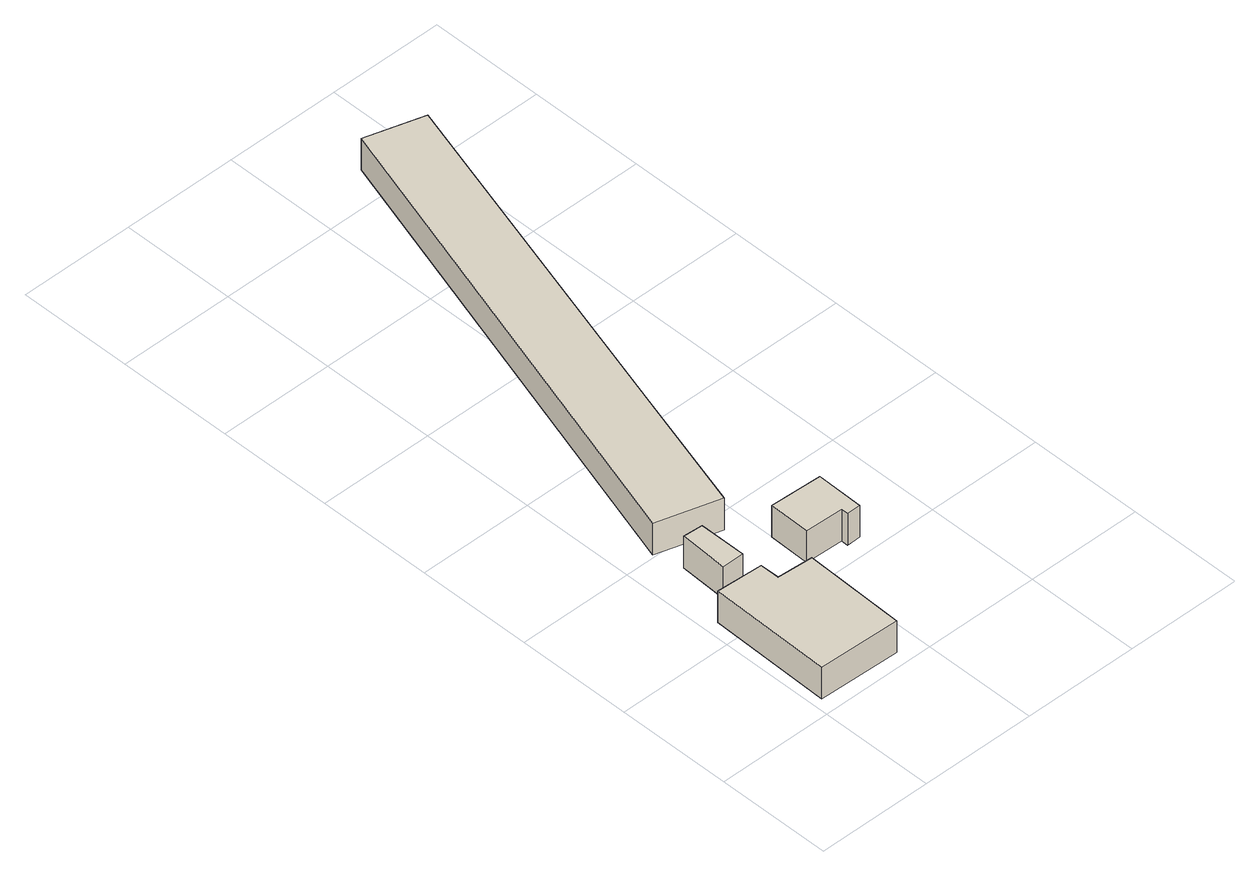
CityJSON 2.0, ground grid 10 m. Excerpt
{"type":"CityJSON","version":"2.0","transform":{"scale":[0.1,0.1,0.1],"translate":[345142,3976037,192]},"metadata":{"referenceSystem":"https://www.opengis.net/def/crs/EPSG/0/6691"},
"CityObjects":{
"building1":{"type":"Building","attributes":{"土砂災害警戒区域.現象区分":"1","土砂災害警戒区域.区域区分":"1","measuredHeight":3},"geometry":[{"type":"Solid","lod":"1","boundaries":[[[[0,1,2,3,4,5]],[[4,6,7,5]],[[3,8,6,4]],[[2,9,8,3]],[[1,10,9,2]],[[0,11,10,1]],[[5,7,11,0]],[[6,8,9,10,11,7]]]]}]},
"building2":{"type":"Building","attributes":{"土砂災害警戒区域.現象区分":"1","土砂災害警戒区域.区域区分":"1","measuredHeight":3},"geometry":[{"type":"Solid","lod":"1","boundaries":[[[[12,13,14,15]],[[14,16,17,15]],[[13,18,16,14]],[[12,19,18,13]],[[15,17,19,12]],[[16,18,19,17]]]]}]},
"building3":{"type":"Building","attributes":{"土砂災害警戒区域.現象区分":"1","土砂災害警戒区域.区域区分":"2","measuredHeight":3},"geometry":[{"type":"Solid","lod":"1","boundaries":[[[[20,21,22,23,24,25]],[[24,26,27,25]],[[23,28,26,24]],[[22,29,28,23]],[[21,30,29,22]],[[20,31,30,21]],[[25,27,31,20]],[[26,28,29,30,31,27]]]]}]},
"building4":{"type":"Building","attributes":{"土砂災害警戒区域.現象区分":"1","土砂災害警戒区域.区域区分":"1","measuredHeight":3},"geometry":[{"type":"Solid","lod":"1","boundaries":[[[[32,33,34,35,36]],[[35,37,38,36]],[[34,39,37,35]],[[33,40,39,34]],[[32,41,40,33]],[[36,38,41,32]],[[37,39,40,41,38]]]]}]}
},
"vertices":[
[47,114,10],[47,97,10],[78,95,10],[75,7,10],[4,9,10],[7,116,10],[4,9,40],[7,116,40],[75,7,40],[78,95,40],[47,97,40],[47,114,40],
[40,166,18],[40,125,18],[21,125,18],[23,167,18],[21,125,48],[23,167,48],[40,125,48],[40,166,48],
[145,156,4],[144,115,4],[132,115,4],[132,121,4],[99,122,4],[100,158,4],[99,122,34],[100,158,34],[132,121,34],[132,115,34],[144,115,34],[145,156,34],
[206,612,7],[111,292,7],[79,184,7],[25,200,7],[156,627,7],[25,200,37],[156,627,37],[79,184,37],[111,292,37],[206,612,37]
]}
